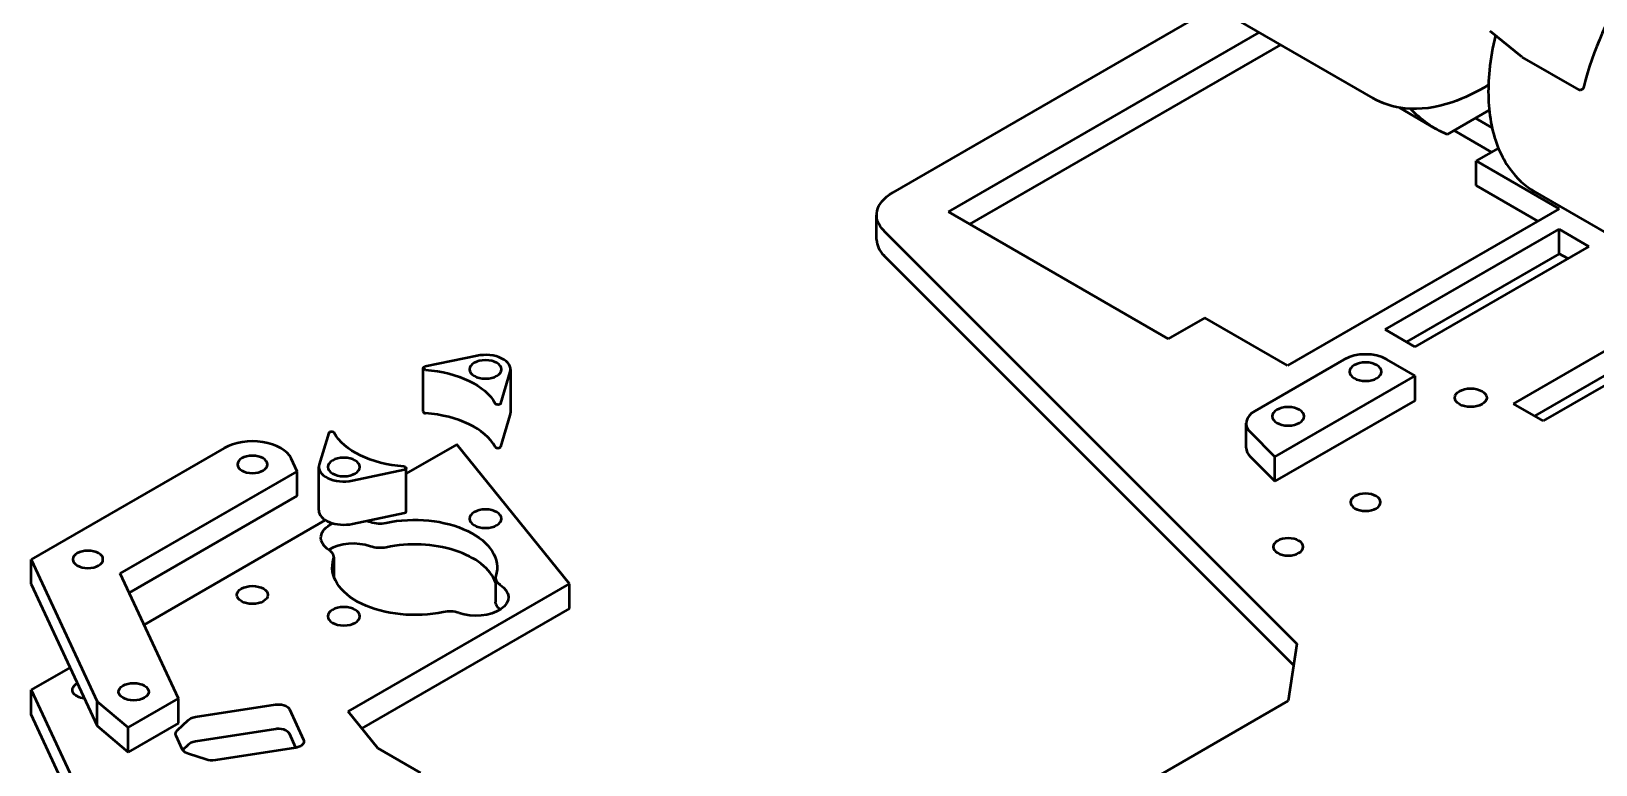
# Model space of a CAD drawing. Header units: millimetres. Extents: x 0 to 420, y 0 to 297.
# Drawn here: x 79 to 209, y 115.4 to 176.4 of the extents above; entities that cross this region are included whole.
import ezdxf

# ---------------------------------------------------------------- set-up
doc = ezdxf.new("R2010")
doc.units = ezdxf.units.MM
doc.header["$LTSCALE"] = 0.75
doc.layers.add('Visible', color=7, linetype='Continuous', lineweight=50)

msp = doc.modelspace()

# ---------------------------------------------------------------- linework, layer by layer
at = {"layer": 'Visible', "extrusion": (6.66134e-17, 0.816497, 0.57735)}
for p, q in [((177.3, 178.4), (150.56, 162.96)), ((179.26, 177.27), (190.46, 170.81)), ((155.18, 161.35), (181.01, 176.26)), ((202.86, 174.26), (200.21, 176.37)), ((182.78, 175.24), (156.95, 160.33)), ((207.61, 171.51), (202.89, 174.23)), ((192.64, 170.03), (195.68, 168.27)), ((200.14, 169.82), (196.63, 167.79)), ((198.99, 169.15), (200.38, 168.35)), ((200.34, 166.33), (197.22, 168.13)), ((200.9, 166.66), (199.06, 165.6)), ((199.06, 163.55), (199.06, 165.6)), ((199.06, 165.6), (205.96, 161.61)), ((204.19, 160.59), (199.06, 163.55)), ((203.93, 163.03), (215.12, 156.57)), ((173.45, 150.81), (155.18, 161.35)), ((205.96, 161.61), (183.38, 148.58)), ((149.21, 159.05), (149.21, 161.09)), ((149.83, 159.77), (184.14, 125.45)), ((191.49, 151.57), (205.95, 159.92)), ((205.95, 157.88), (205.95, 159.92)), ((205.95, 159.92), (208.43, 158.49)), ((183.88, 123.68), (149.83, 157.73)), ((205.95, 157.88), (193.25, 150.55)), ((208.43, 158.49), (193.96, 150.14)), ((206.66, 157.47), (205.95, 157.88)), ((202.15, 145.41), (216.62, 153.76)), ((176.49, 152.56), (173.45, 150.81)), ((183.38, 148.58), (176.49, 152.56)), ((219.1, 152.34), (204.63, 143.98)), ((193.96, 150.14), (191.49, 151.57)), ((216.62, 151.72), (203.92, 144.39)), ((111.52, 144.75), (111.52, 148.36)), ((116, 149.39), (111.68, 148.49)), ((118.8, 144.66), (118.8, 148.26)), ((188.09, 149.09), (180.66, 144.8)), ((193.98, 147.73), (191.63, 149.09)), ((117.97, 145.44), (118.76, 148.05)), ((182.33, 141), (193.98, 147.73)), ((193.98, 145.69), (193.98, 147.73)), ((193.98, 145.69), (182.33, 138.96)), ((117.97, 141.83), (118.76, 144.45)), ((204.63, 143.98), (202.15, 145.41)), ((179.93, 141.74), (179.93, 143.78)), ((180.27, 143.06), (182.33, 141)), ((103.67, 142.98), (102.88, 140.36)), ((114.31, 142.03), (110.12, 139.61)), ((123.68, 130.43), (114.31, 142.03)), ((94.98, 141.72), (78.95, 132.47)), ((101.05, 139.78), (100.55, 140.86)), ((180.27, 141.02), (182.33, 138.96)), ((182.33, 138.96), (182.33, 141)), ((86.35, 131.29), (101.05, 139.78)), ((101.05, 137.74), (101.05, 139.78)), ((102.84, 136.55), (102.84, 140.15)), ((105.64, 139.02), (109.96, 139.93)), ((110.12, 136.45), (110.12, 140.06)), ((101.05, 137.74), (87.09, 129.68)), ((103.39, 135.73), (88.32, 127.03)), ((105.64, 135.42), (109.96, 136.33)), ((104.1, 132.66), (104.1, 131.02)), ((78.95, 130.42), (78.95, 132.47)), ((78.95, 132.47), (84.43, 120.66)), ((78.95, 130.42), (84.43, 118.62)), ((91.18, 120.89), (86.35, 131.29)), ((105.29, 119.82), (123.68, 130.43)), ((117.54, 130.94), (117.54, 128.9)), ((123.68, 128.39), (123.68, 130.43)), ((123.68, 128.39), (106.41, 118.42)), ((184.14, 125.45), (183.42, 120.7)), ((82.17, 123.48), (78.95, 121.62)), ((78.95, 121.62), (84.43, 109.81)), ((78.95, 119.58), (78.95, 121.62)), ((84.43, 120.66), (87, 118.48)), ((84.43, 118.62), (84.43, 120.66)), ((87, 118.48), (91.18, 120.89)), ((91.18, 118.85), (91.18, 120.89)), ((92.6, 119.37), (99.25, 120.4)), ((100.4, 120.02), (101.58, 117.46)), ((107.75, 116.76), (105.29, 119.82)), ((183.42, 120.7), (148.07, 100.29)), ((84.43, 107.77), (78.95, 119.58)), ((84.43, 118.62), (87, 116.44)), ((91.18, 118.85), (87, 116.44)), ((87, 116.44), (87, 118.48)), ((91.11, 118.26), (91.98, 119.1)), ((99.25, 118.36), (92.6, 117.33)), ((91.5, 116.68), (90.98, 117.79)), ((91.98, 117.06), (91.53, 116.62)), ((100.94, 116.81), (100.4, 117.98)), ((93.5, 115.83), (92.02, 116.3)), ((100.92, 116.8), (94.27, 115.77)), ((111.29, 114.72), (107.75, 116.76))]:
    msp.add_line(p, q, dxfattribs=at)
at = {"layer": 'Visible'}
for centre, major_axis, start_param, end_param in [((219.73, 174.07), (8.73, 15.12), 0.930745, 2.036315), ((153.8, 159.05), (-4.58, 0), 0, 0.523599), ((189.86, 148.07), (2.5, 0), 0.785398, 2.356194), ((116.71, 148.26), (2.08, 0), -0.174533, 1.919862), ((111.76, 144.75), (-0.232, 0), 0, 1.441273), ((110.82, 140.6), (7.02, 0), 0.304056, 1.441273), ((116.71, 144.66), (-2.08, 0), 2.96706, 3.141593), ((182.43, 143.78), (-2.5, 0), -0.785398, 0.523599), ((97.33, 140.36), (-3.33, 0), 3.403392, 5.497787), ((117.74, 141.86), (0.232, 0), 3.445649, 6.108652), ((182.43, 141.74), (2.5, 0), 3.141593, 3.665191), ((104.93, 140.15), (2.08, 0), 2.96706, 5.061455), ((104.93, 136.55), (-2.08, 0), 0, 1.919862), ((107.93, 136.31), (1.48, 0), 4.152194, 5.06693), ((109.88, 136.45), (-0.232, 0), 1.919862, 3.141593), ((105.71, 132.23), (-2.68, 0), 4.152194, 5.563969), ((102.62, 132.66), (-1.48, 0), 2.961585, 3.87632), ((110.82, 129.76), (6.85, 0), 0.198602, 1.925337), ((119.02, 130.94), (1.48, 0), 2.961585, 3.87632), ((113.71, 127.29), (-1.48, 0), 4.152194, 5.06693), ((115.93, 127.28), (2.68, 0), 0.719216, 0.734728), ((99.5, 117.84), (-0.932, 0), 4.001549, 4.856945)]:
    msp.add_ellipse(centre, major_axis=major_axis, ratio=0.57735, start_param=start_param, end_param=end_param, dxfattribs=at)
at = {"layer": 'Visible', "extrusion": (-3.70515e-16, 2.90836e-16, -1)}
msp.add_ellipse((209.22, 191.73), major_axis=(13.54, 23.45), ratio=0.57735, start_param=3.073095, end_param=3.310885, dxfattribs=at)
at = {"layer": 'Visible', "extrusion": (6.69061e-17, -3.9992e-30, -1)}
msp.add_ellipse((153.8, 161.09), major_axis=(-4.58, 0), ratio=0.57735, start_param=-0.523599, end_param=0.785398, dxfattribs=at)
at = {"layer": 'Visible', "extrusion": (-5.06631e-17, -1.9984e-16, -1)}
for centre, start_param, end_param in [((111.76, 148.36), -1.441273, 1.22173), ((117.74, 145.46), 3.316126, 5.979129), ((109.88, 140.06), 1.700319, 4.363323)]:
    msp.add_ellipse(centre, major_axis=(-0.232, 0), ratio=0.57735, start_param=start_param, end_param=end_param, dxfattribs=at)
at = {"layer": 'Visible', "extrusion": (-1.65481e-16, -1.9984e-16, -1)}
for centre, start_param, end_param in [((116.71, 148.26), 1.570796326795611, 7.853981633975197), ((104.93, 140.15), 1.570796326796155, 7.85398163397574)]:
    msp.add_ellipse(centre, major_axis=(1.33, 0), ratio=0.57735, start_param=start_param, end_param=end_param, dxfattribs=at)
at = {"layer": 'Visible', "extrusion": (-5.54598e-18, 3.31132e-31, -1)}
for centre, major_axis, start_param, end_param in [((189.86, 148.07), (1.33, 0), 1.570796326795187, 7.853981633974772), ((198.6, 145.91), (-1.33, 0), 4.712389, 10.995574), ((116.71, 135.85), (1.33, 0), 1.570796326796494, 7.85398163397608), ((104.93, 127.74), (1.33, 0), 1.570796326796571, 7.853981633976157)]:
    msp.add_ellipse(centre, major_axis=major_axis, ratio=0.57735, start_param=start_param, end_param=end_param, dxfattribs=at)
at = {"layer": 'Visible', "extrusion": (-3.4903e-17, 1.33227e-16, -1)}
for start_param, end_param in [(1.700319, 2.837537), (-1.441273, -0.304056)]:
    msp.add_ellipse((110.82, 144.21), major_axis=(-7.02, 0), ratio=0.57735, start_param=start_param, end_param=end_param, dxfattribs=at)
at = {"layer": 'Visible', "extrusion": (5.74892e-17, -1.9984e-16, -1)}
msp.add_ellipse((183.43, 144.36), major_axis=(1.33, 0), ratio=0.57735, start_param=1.570796326795263, end_param=7.85398163397485, dxfattribs=at)
at = {"layer": 'Visible', "extrusion": (-3.40628e-17, -2.66454e-16, -1)}
msp.add_ellipse((103.9, 142.96), major_axis=(-0.232, 0), ratio=0.57735, start_param=0.174533, end_param=2.837537, dxfattribs=at)
at = {"layer": 'Visible', "extrusion": (-1.04797e-16, 6.26054e-30, -1)}
for centre, major_axis, start_param, end_param in [((97.33, 140.36), (1.25, 0), 1.570796326795771, 7.853981633975357), ((83.66, 132.47), (1.25, 0), 1.570796326795366, 7.853981633974952), ((87.46, 121.46), (-1.25, 0), 4.712389, 10.995574)]:
    msp.add_ellipse(centre, major_axis=major_axis, ratio=0.57735, start_param=start_param, end_param=end_param, dxfattribs=at)
at = {"layer": 'Visible', "extrusion": (-1.7141e-16, 1.9984e-16, -1)}
msp.add_ellipse((189.86, 137.22), major_axis=(1.25, 0), ratio=0.57735, start_param=1.570796326795448, end_param=7.853981633975033, dxfattribs=at)
at = {"layer": 'Visible', "extrusion": (-1.29547e-16, 7.74347e-30, -1)}
for major_axis, start_param, end_param in [((2.68, 0), 2.406865, 4.024145), ((-2.68, 0), 2.011223, 2.130991)]:
    msp.add_ellipse((105.71, 134.27), major_axis=major_axis, ratio=0.57735, start_param=start_param, end_param=end_param, dxfattribs=at)
at = {"layer": 'Visible', "extrusion": (-9.75265e-17, -1.9984e-16, -1)}
msp.add_ellipse((110.82, 131.8), major_axis=(-6.85, 0), ratio=0.57735, start_param=1.216255, end_param=3.321601, dxfattribs=at)
at = {"layer": 'Visible', "extrusion": (-1.39896e-16, 8.36202e-30, -1)}
msp.add_ellipse((183.43, 133.51), major_axis=(1.25, 0), ratio=0.57735, start_param=1.570796326794438, end_param=7.853981633974024, dxfattribs=at)
at = {"layer": 'Visible', "extrusion": (-2.72456e-17, 6.66134e-17, -1)}
msp.add_ellipse((107.93, 134.27), major_axis=(-1.48, 0), ratio=0.57735, start_param=4.357848, end_param=5.272584, dxfattribs=at)
at = {"layer": 'Visible', "extrusion": (-3.85244e-17, 2.30273e-30, -1)}
msp.add_ellipse((110.82, 131.8), major_axis=(-6.85, 0), ratio=0.57735, start_param=4.357848, end_param=6.463193, dxfattribs=at)
at = {"layer": 'Visible', "extrusion": (-4.70607e-17, 2.81297e-30, -1)}
for centre, major_axis, start_param, end_param in [((97.33, 129.51), (-1.29, 0), 4.712389, 10.995574), ((83.66, 121.62), (1.29, 0), 1.797839, 3.961747)]:
    msp.add_ellipse(centre, major_axis=major_axis, ratio=0.57735, start_param=start_param, end_param=end_param, dxfattribs=at)
at = {"layer": 'Visible', "extrusion": (2.43208e-17, -1.9984e-16, -1)}
msp.add_ellipse((115.93, 129.32), major_axis=(2.68, 0), ratio=0.57735, start_param=-0.734728, end_param=2.130991, dxfattribs=at)
at = {"layer": 'Visible', "extrusion": (-2.72456e-17, -1.9984e-16, -1)}
msp.add_ellipse((119.02, 128.9), major_axis=(-1.48, 0), ratio=0.57735, start_param=-0.734728, end_param=0, dxfattribs=at)
at = {"layer": 'Visible', "extrusion": (2.89978e-17, -1.9984e-16, -1)}
msp.add_ellipse((99.5, 119.88), major_axis=(-0.932, 0), ratio=0.57735, start_param=1.42624, end_param=2.281636, dxfattribs=at)
at = {"layer": 'Visible', "extrusion": (-8.9792e-17, -6.66134e-17, -1)}
msp.add_ellipse((100.68, 117.32), major_axis=(0.932, 0), ratio=0.57735, start_param=0.336252, end_param=1.191649, dxfattribs=at)
at = {"layer": 'Visible'}
for points, knots in [([(200.65, 176.02), (200.41, 175.05), (200.25, 174.08), (199.99, 171.51), (200.05, 169.96), (200.61, 167.17), (201.12, 165.94), (202.42, 164.15), (203.12, 163.5), (203.93, 163.03)], [5.275151, 5.275151, 5.275151, 5.275151, 5.463746, 5.463746, 5.791797, 5.791797, 6.117017, 6.117017, 6.370452, 6.370452, 6.370452, 6.370452]), ([(200.07, 171.91), (199.07, 171.29), (198.05, 170.8), (195.7, 170.01), (194.38, 169.83), (192.18, 170.06), (191.27, 170.34), (190.46, 170.81)], [5.3724291, 5.3724291, 5.3724291, 5.3724291, 5.6172638, 5.6172638, 5.9424846, 5.9424846, 6.1959188, 6.1959188, 6.1959188, 6.1959188]), ([(208.01, 171.79), (207.99, 171.73), (207.97, 171.67), (207.91, 171.58), (207.88, 171.54), (207.8, 171.5), (207.76, 171.48), (207.69, 171.48), (207.64, 171.49), (207.61, 171.51)], [0.08173384, 0.08173384, 0.08173384, 0.08173384, 0.10422781, 0.10422781, 0.12672178, 0.12672178, 0.14544257, 0.14544257, 0.16416336, 0.16416336, 0.16416336, 0.16416336]), ([(90.98, 117.79), (90.89, 117.98), (90.97, 118.12), (91.08, 118.23), (91.09, 118.24), (91.1, 118.25), (91.11, 118.26)], [0.532423, 0.532423, 0.532423, 0.532423, 1.481614, 1.481614, 1.481614, 1.570796, 1.570796, 1.570796, 1.570796]), ([(92.02, 116.3), (91.82, 116.37), (91.64, 116.45), (91.53, 116.63), (91.51, 116.64), (91.5, 116.66), (91.5, 116.68)], [-1.570796, -1.570796, -1.570796, -1.570796, -0.621605, -0.621605, -0.621605, -0.532423, -0.532423, -0.532423, -0.532423])]:
    msp.add_open_spline(points, degree=3, knots=knots, dxfattribs=at)
for points in [[(202.89, 174.23), (202.88, 174.24), (202.87, 174.25), (202.86, 174.26)], [(99.25, 120.4), (99.28, 120.41), (99.32, 120.41), (99.36, 120.41)], [(100.1, 120.29), (100.23, 120.22), (100.35, 120.13), (100.4, 120.02)], [(91.98, 119.1), (92.11, 119.22), (92.29, 119.32), (92.6, 119.37)], [(99.36, 118.37), (99.32, 118.37), (99.28, 118.36), (99.25, 118.36)], [(92.6, 117.33), (92.29, 117.28), (92.11, 117.18), (91.98, 117.06)], [(100.4, 117.98), (100.35, 118.09), (100.23, 118.18), (100.1, 118.25)], [(101.58, 117.46), (101.63, 117.36), (101.62, 117.24), (101.56, 117.15)], [(94.27, 115.77), (93.96, 115.73), (93.71, 115.76), (93.5, 115.83)], [(101.03, 116.82), (100.99, 116.82), (100.95, 116.81), (100.92, 116.8)]]:
    msp.add_open_spline(points, degree=3, dxfattribs=at)

doc.saveas('drawing.dxf')
